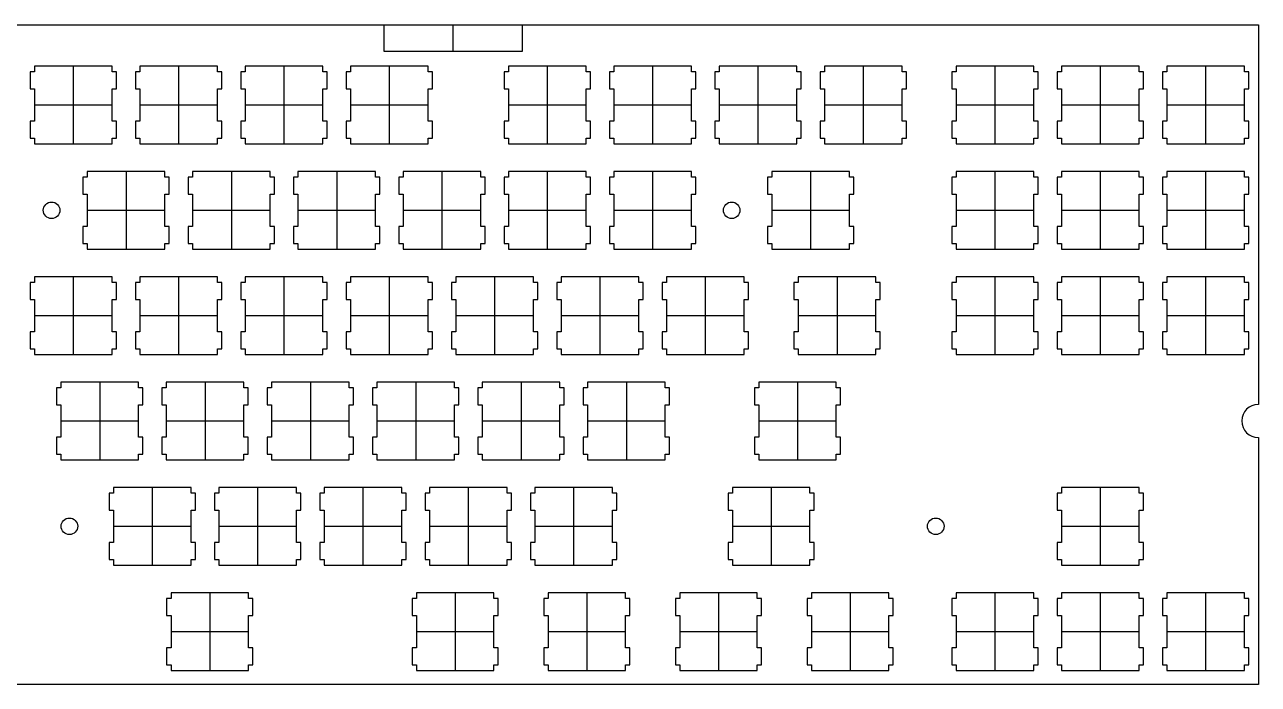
# Model space of a CAD drawing. Header units: millimetres. Extents: x 41 to 437, y 29 to 149.
# Drawn here: x 213.9 to 437, y 29.4 to 148.7 of the extents above; entities that cross this region are included whole.
import ezdxf

# ---------------------------------------------------------------- set-up
doc = ezdxf.new("R2010")
doc.units = ezdxf.units.MM
doc.layers.get('Defpoints').update_dxf_attribs({"lineweight": 30})
doc.layers.add('图层1', color=5, linetype='Continuous', lineweight=25, plot=False)

msp = doc.modelspace()

# ---------------------------------------------------------------- linework, layer by layer
at = {"layer": 'Defpoints'}
for points in [[(41.37, 80.05), (41.37, 148.72), (436.99, 148.72)], [(436.99, 148.72), (436.99, 148.72), (436.99, 80.05)], [(436.99, 74.05), (436.99, 29.42), (41.37, 29.42)]]:
    msp.add_lwpolyline(points, dxfattribs=at)
for centre in [(218.74, 115.15), (341.74, 115.15), (221.96, 58), (378.65, 58)]:
    msp.add_circle(centre, 1.5, dxfattribs=at)
msp.add_arc((436.99, 77.05), 3, 90, 270, dxfattribs=at)
at = {"layer": '图层1'}
for p, q in [((291.37, 143.87), (291.37, 148.72)), ((215.67, 141.2), (215.67, 140.2)), ((229.67, 141.2), (215.67, 141.2)), ((222.67, 141.2), (222.67, 127.2)), ((229.67, 140.2), (229.67, 141.2)), ((234.72, 141.2), (234.72, 140.2)), ((248.72, 141.2), (234.72, 141.2)), ((241.72, 141.2), (241.72, 127.2)), ((248.72, 140.2), (248.72, 141.2)), ((253.77, 141.2), (253.77, 140.2)), ((267.77, 141.2), (253.77, 141.2)), ((260.77, 141.2), (260.77, 127.2)), ((267.77, 140.2), (267.77, 141.2)), ((272.82, 141.2), (272.82, 140.2)), ((286.82, 141.2), (272.82, 141.2)), ((279.82, 141.2), (279.82, 127.2)), ((286.82, 140.2), (286.82, 141.2)), ((301.4, 141.2), (301.4, 140.2)), ((315.4, 141.2), (301.4, 141.2)), ((308.4, 141.2), (308.4, 127.2)), ((315.4, 140.2), (315.4, 141.2)), ((320.45, 141.2), (320.45, 140.2)), ((334.45, 141.2), (320.45, 141.2)), ((327.45, 141.2), (327.45, 127.2)), ((334.45, 140.2), (334.45, 141.2)), ((339.5, 141.2), (339.5, 140.2)), ((353.5, 141.2), (339.5, 141.2)), ((346.5, 141.2), (346.5, 127.2)), ((353.5, 140.2), (353.5, 141.2)), ((358.55, 141.2), (358.55, 140.2)), ((372.55, 141.2), (358.55, 141.2)), ((365.55, 141.2), (365.55, 127.2)), ((372.55, 140.2), (372.55, 141.2)), ((382.36, 141.2), (382.36, 140.2)), ((396.36, 141.2), (382.36, 141.2)), ((389.36, 141.2), (389.36, 127.2)), ((396.36, 140.2), (396.36, 141.2)), ((401.41, 141.2), (401.41, 140.2)), ((415.41, 141.2), (401.41, 141.2)), ((408.41, 141.2), (408.41, 127.2)), ((415.41, 140.2), (415.41, 141.2)), ((420.46, 141.2), (420.46, 140.2)), ((434.46, 141.2), (420.46, 141.2)), ((427.46, 141.2), (427.46, 127.2)), ((434.46, 140.2), (434.46, 141.2)), ((215.67, 140.2), (214.87, 140.2)), ((214.87, 140.2), (214.87, 137.1)), ((230.47, 140.2), (229.67, 140.2)), ((230.47, 137.1), (230.47, 140.2)), ((234.72, 140.2), (233.92, 140.2)), ((233.92, 140.2), (233.92, 137.1)), ((249.52, 140.2), (248.72, 140.2)), ((249.52, 137.1), (249.52, 140.2)), ((253.77, 140.2), (252.97, 140.2)), ((252.97, 140.2), (252.97, 137.1)), ((268.57, 140.2), (267.77, 140.2)), ((268.57, 137.1), (268.57, 140.2)), ((272.82, 140.2), (272.02, 140.2)), ((272.02, 140.2), (272.02, 137.1)), ((287.62, 140.2), (286.82, 140.2)), ((287.62, 137.1), (287.62, 140.2)), ((301.4, 140.2), (300.6, 140.2)), ((300.6, 140.2), (300.6, 137.1)), ((316.2, 140.2), (315.4, 140.2)), ((316.2, 137.1), (316.2, 140.2)), ((320.45, 140.2), (319.65, 140.2)), ((319.65, 140.2), (319.65, 137.1)), ((335.25, 140.2), (334.45, 140.2)), ((335.25, 137.1), (335.25, 140.2)), ((339.5, 140.2), (338.7, 140.2)), ((338.7, 140.2), (338.7, 137.1)), ((354.3, 140.2), (353.5, 140.2)), ((354.3, 137.1), (354.3, 140.2)), ((358.55, 140.2), (357.75, 140.2)), ((357.75, 140.2), (357.75, 137.1)), ((373.35, 140.2), (372.55, 140.2)), ((373.35, 137.1), (373.35, 140.2)), ((382.36, 140.2), (381.56, 140.2)), ((381.56, 140.2), (381.56, 137.1)), ((397.16, 140.2), (396.36, 140.2)), ((397.16, 137.1), (397.16, 140.2)), ((401.41, 140.2), (400.61, 140.2)), ((400.61, 140.2), (400.61, 137.1)), ((416.21, 140.2), (415.41, 140.2)), ((416.21, 137.1), (416.21, 140.2)), ((420.46, 140.2), (419.66, 140.2)), ((419.66, 140.2), (419.66, 137.1)), ((435.26, 140.2), (434.46, 140.2)), ((435.26, 137.1), (435.26, 140.2)), ((214.87, 137.1), (215.67, 137.1)), ((215.67, 137.1), (215.67, 131.3)), ((229.67, 131.3), (229.67, 137.1)), ((229.67, 137.1), (230.47, 137.1)), ((233.92, 137.1), (234.72, 137.1)), ((234.72, 137.1), (234.72, 131.3)), ((248.72, 131.3), (248.72, 137.1)), ((248.72, 137.1), (249.52, 137.1)), ((252.97, 137.1), (253.77, 137.1)), ((253.77, 137.1), (253.77, 131.3)), ((267.77, 131.3), (267.77, 137.1)), ((267.77, 137.1), (268.57, 137.1)), ((272.02, 137.1), (272.82, 137.1)), ((272.82, 137.1), (272.82, 131.3)), ((286.82, 131.3), (286.82, 137.1)), ((286.82, 137.1), (287.62, 137.1)), ((300.6, 137.1), (301.4, 137.1)), ((301.4, 137.1), (301.4, 131.3)), ((315.4, 131.3), (315.4, 137.1)), ((315.4, 137.1), (316.2, 137.1)), ((319.65, 137.1), (320.45, 137.1)), ((320.45, 137.1), (320.45, 131.3)), ((334.45, 131.3), (334.45, 137.1)), ((334.45, 137.1), (335.25, 137.1)), ((338.7, 137.1), (339.5, 137.1)), ((339.5, 137.1), (339.5, 131.3)), ((353.5, 131.3), (353.5, 137.1)), ((353.5, 137.1), (354.3, 137.1)), ((357.75, 137.1), (358.55, 137.1)), ((358.55, 137.1), (358.55, 131.3)), ((372.55, 131.3), (372.55, 137.1)), ((372.55, 137.1), (373.35, 137.1)), ((381.56, 137.1), (382.36, 137.1)), ((382.36, 137.1), (382.36, 131.3)), ((396.36, 131.3), (396.36, 137.1)), ((396.36, 137.1), (397.16, 137.1)), ((400.61, 137.1), (401.41, 137.1)), ((401.41, 137.1), (401.41, 131.3)), ((415.41, 131.3), (415.41, 137.1)), ((415.41, 137.1), (416.21, 137.1)), ((419.66, 137.1), (420.46, 137.1)), ((420.46, 137.1), (420.46, 131.3)), ((434.46, 131.3), (434.46, 137.1)), ((434.46, 137.1), (435.26, 137.1)), ((215.67, 134.2), (229.67, 134.2)), ((234.72, 134.2), (248.72, 134.2)), ((253.77, 134.2), (267.77, 134.2)), ((272.82, 134.2), (286.82, 134.2)), ((301.4, 134.2), (315.4, 134.2)), ((320.45, 134.2), (334.45, 134.2)), ((339.5, 134.2), (353.5, 134.2)), ((358.55, 134.2), (372.55, 134.2)), ((382.36, 134.2), (396.36, 134.2)), ((401.41, 134.2), (415.41, 134.2)), ((420.46, 134.2), (434.46, 134.2)), ((215.67, 131.3), (214.87, 131.3)), ((214.87, 131.3), (214.87, 128.2)), ((230.47, 131.3), (229.67, 131.3)), ((230.47, 128.2), (230.47, 131.3)), ((234.72, 131.3), (233.92, 131.3)), ((233.92, 131.3), (233.92, 128.2)), ((249.52, 131.3), (248.72, 131.3)), ((249.52, 128.2), (249.52, 131.3)), ((253.77, 131.3), (252.97, 131.3)), ((252.97, 131.3), (252.97, 128.2)), ((268.57, 131.3), (267.77, 131.3)), ((268.57, 128.2), (268.57, 131.3)), ((272.82, 131.3), (272.02, 131.3)), ((272.02, 131.3), (272.02, 128.2)), ((287.62, 131.3), (286.82, 131.3)), ((287.62, 128.2), (287.62, 131.3)), ((301.4, 131.3), (300.6, 131.3)), ((300.6, 131.3), (300.6, 128.2)), ((316.2, 131.3), (315.4, 131.3)), ((316.2, 128.2), (316.2, 131.3)), ((320.45, 131.3), (319.65, 131.3)), ((319.65, 131.3), (319.65, 128.2)), ((335.25, 131.3), (334.45, 131.3)), ((335.25, 128.2), (335.25, 131.3)), ((339.5, 131.3), (338.7, 131.3)), ((338.7, 131.3), (338.7, 128.2)), ((354.3, 131.3), (353.5, 131.3)), ((354.3, 128.2), (354.3, 131.3)), ((358.55, 131.3), (357.75, 131.3)), ((357.75, 131.3), (357.75, 128.2)), ((373.35, 131.3), (372.55, 131.3)), ((373.35, 128.2), (373.35, 131.3)), ((382.36, 131.3), (381.56, 131.3)), ((381.56, 131.3), (381.56, 128.2)), ((397.16, 131.3), (396.36, 131.3)), ((397.16, 128.2), (397.16, 131.3)), ((401.41, 131.3), (400.61, 131.3)), ((400.61, 131.3), (400.61, 128.2)), ((416.21, 131.3), (415.41, 131.3)), ((416.21, 128.2), (416.21, 131.3)), ((420.46, 131.3), (419.66, 131.3)), ((419.66, 131.3), (419.66, 128.2)), ((435.26, 131.3), (434.46, 131.3)), ((435.26, 128.2), (435.26, 131.3)), ((214.87, 128.2), (215.67, 128.2)), ((215.67, 128.2), (215.67, 127.2)), ((215.67, 127.2), (229.67, 127.2)), ((229.67, 127.2), (229.67, 128.2)), ((229.67, 128.2), (230.47, 128.2)), ((233.92, 128.2), (234.72, 128.2)), ((234.72, 128.2), (234.72, 127.2)), ((234.72, 127.2), (248.72, 127.2)), ((248.72, 127.2), (248.72, 128.2)), ((248.72, 128.2), (249.52, 128.2)), ((252.97, 128.2), (253.77, 128.2)), ((253.77, 128.2), (253.77, 127.2)), ((253.77, 127.2), (267.77, 127.2)), ((267.77, 127.2), (267.77, 128.2)), ((267.77, 128.2), (268.57, 128.2)), ((272.02, 128.2), (272.82, 128.2)), ((272.82, 128.2), (272.82, 127.2)), ((272.82, 127.2), (286.82, 127.2)), ((286.82, 127.2), (286.82, 128.2)), ((286.82, 128.2), (287.62, 128.2)), ((300.6, 128.2), (301.4, 128.2)), ((301.4, 128.2), (301.4, 127.2)), ((301.4, 127.2), (315.4, 127.2)), ((315.4, 127.2), (315.4, 128.2)), ((315.4, 128.2), (316.2, 128.2)), ((319.65, 128.2), (320.45, 128.2)), ((320.45, 128.2), (320.45, 127.2)), ((320.45, 127.2), (334.45, 127.2)), ((334.45, 127.2), (334.45, 128.2)), ((334.45, 128.2), (335.25, 128.2)), ((338.7, 128.2), (339.5, 128.2)), ((339.5, 128.2), (339.5, 127.2)), ((339.5, 127.2), (353.5, 127.2)), ((353.5, 127.2), (353.5, 128.2)), ((353.5, 128.2), (354.3, 128.2)), ((357.75, 128.2), (358.55, 128.2)), ((358.55, 128.2), (358.55, 127.2)), ((358.55, 127.2), (372.55, 127.2)), ((372.55, 127.2), (372.55, 128.2)), ((372.55, 128.2), (373.35, 128.2)), ((381.56, 128.2), (382.36, 128.2)), ((382.36, 128.2), (382.36, 127.2)), ((382.36, 127.2), (396.36, 127.2)), ((396.36, 127.2), (396.36, 128.2)), ((396.36, 128.2), (397.16, 128.2)), ((400.61, 128.2), (401.41, 128.2)), ((401.41, 128.2), (401.41, 127.2)), ((401.41, 127.2), (415.41, 127.2)), ((415.41, 127.2), (415.41, 128.2)), ((415.41, 128.2), (416.21, 128.2)), ((419.66, 128.2), (420.46, 128.2)), ((420.46, 128.2), (420.46, 127.2)), ((420.46, 127.2), (434.46, 127.2)), ((434.46, 127.2), (434.46, 128.2)), ((434.46, 128.2), (435.26, 128.2)), ((225.2, 121.15), (224.4, 121.15)), ((224.4, 121.15), (224.4, 118.05)), ((225.2, 122.15), (225.2, 121.15)), ((239.2, 122.15), (225.2, 122.15)), ((232.2, 122.15), (232.2, 108.15)), ((239.2, 121.15), (239.2, 122.15)), ((240, 121.15), (239.2, 121.15)), ((240, 118.05), (240, 121.15)), ((244.25, 121.15), (243.45, 121.15)), ((243.45, 121.15), (243.45, 118.05)), ((244.25, 122.15), (244.25, 121.15)), ((258.25, 122.15), (244.25, 122.15)), ((251.25, 122.15), (251.25, 108.15)), ((258.25, 121.15), (258.25, 122.15)), ((259.05, 121.15), (258.25, 121.15)), ((259.05, 118.05), (259.05, 121.15)), ((263.3, 121.15), (262.5, 121.15)), ((262.5, 121.15), (262.5, 118.05)), ((263.3, 122.15), (263.3, 121.15)), ((277.3, 122.15), (263.3, 122.15)), ((270.3, 122.15), (270.3, 108.15)), ((277.3, 121.15), (277.3, 122.15)), ((278.1, 121.15), (277.3, 121.15)), ((278.1, 118.05), (278.1, 121.15)), ((282.35, 121.15), (281.55, 121.15)), ((281.55, 121.15), (281.55, 118.05)), ((282.35, 122.15), (282.35, 121.15)), ((296.35, 122.15), (282.35, 122.15)), ((289.35, 122.15), (289.35, 108.15)), ((296.35, 121.15), (296.35, 122.15)), ((297.15, 121.15), (296.35, 121.15)), ((297.15, 118.05), (297.15, 121.15)), ((301.4, 121.15), (300.6, 121.15)), ((300.6, 121.15), (300.6, 118.05)), ((301.4, 122.15), (301.4, 121.15)), ((315.4, 122.15), (301.4, 122.15)), ((308.4, 122.15), (308.4, 108.15)), ((315.4, 121.15), (315.4, 122.15)), ((316.2, 121.15), (315.4, 121.15)), ((316.2, 118.05), (316.2, 121.15)), ((320.45, 121.15), (319.65, 121.15)), ((319.65, 121.15), (319.65, 118.05)), ((320.45, 122.15), (320.45, 121.15)), ((334.45, 122.15), (320.45, 122.15)), ((327.45, 122.15), (327.45, 108.15)), ((334.45, 121.15), (334.45, 122.15)), ((335.25, 121.15), (334.45, 121.15)), ((335.25, 118.05), (335.25, 121.15)), ((349.02, 121.15), (348.22, 121.15)), ((348.22, 121.15), (348.22, 118.05)), ((349.02, 122.15), (349.02, 121.15)), ((363.02, 122.15), (349.02, 122.15)), ((356.02, 122.15), (356.02, 108.15)), ((363.02, 121.15), (363.02, 122.15)), ((363.82, 121.15), (363.02, 121.15)), ((363.82, 118.05), (363.82, 121.15)), ((382.36, 121.15), (381.56, 121.15)), ((381.56, 121.15), (381.56, 118.05)), ((382.36, 122.15), (382.36, 121.15)), ((396.36, 122.15), (382.36, 122.15)), ((389.36, 122.15), (389.36, 108.15)), ((396.36, 121.15), (396.36, 122.15)), ((397.16, 121.15), (396.36, 121.15)), ((397.16, 118.05), (397.16, 121.15)), ((401.41, 121.15), (400.61, 121.15)), ((400.61, 121.15), (400.61, 118.05)), ((401.41, 122.15), (401.41, 121.15)), ((415.41, 122.15), (401.41, 122.15)), ((408.41, 122.15), (408.41, 108.15)), ((415.41, 121.15), (415.41, 122.15)), ((416.21, 121.15), (415.41, 121.15)), ((416.21, 118.05), (416.21, 121.15)), ((420.46, 121.15), (419.66, 121.15)), ((419.66, 121.15), (419.66, 118.05)), ((420.46, 122.15), (420.46, 121.15)), ((434.46, 122.15), (420.46, 122.15)), ((427.46, 122.15), (427.46, 108.15)), ((434.46, 121.15), (434.46, 122.15)), ((435.26, 121.15), (434.46, 121.15)), ((435.26, 118.05), (435.26, 121.15)), ((224.4, 118.05), (225.2, 118.05)), ((225.2, 118.05), (225.2, 112.25)), ((239.2, 112.25), (239.2, 118.05)), ((239.2, 118.05), (240, 118.05)), ((243.45, 118.05), (244.25, 118.05)), ((244.25, 118.05), (244.25, 112.25)), ((258.25, 112.25), (258.25, 118.05)), ((258.25, 118.05), (259.05, 118.05)), ((262.5, 118.05), (263.3, 118.05)), ((263.3, 118.05), (263.3, 112.25)), ((277.3, 112.25), (277.3, 118.05)), ((277.3, 118.05), (278.1, 118.05)), ((281.55, 118.05), (282.35, 118.05)), ((282.35, 118.05), (282.35, 112.25)), ((296.35, 112.25), (296.35, 118.05)), ((296.35, 118.05), (297.15, 118.05)), ((300.6, 118.05), (301.4, 118.05)), ((301.4, 118.05), (301.4, 112.25)), ((315.4, 112.25), (315.4, 118.05)), ((315.4, 118.05), (316.2, 118.05)), ((319.65, 118.05), (320.45, 118.05)), ((320.45, 118.05), (320.45, 112.25)), ((334.45, 112.25), (334.45, 118.05)), ((334.45, 118.05), (335.25, 118.05)), ((348.22, 118.05), (349.02, 118.05)), ((349.02, 118.05), (349.02, 112.25)), ((363.02, 112.25), (363.02, 118.05)), ((363.02, 118.05), (363.82, 118.05)), ((381.56, 118.05), (382.36, 118.05)), ((382.36, 118.05), (382.36, 112.25)), ((396.36, 112.25), (396.36, 118.05)), ((396.36, 118.05), (397.16, 118.05)), ((400.61, 118.05), (401.41, 118.05)), ((401.41, 118.05), (401.41, 112.25)), ((415.41, 112.25), (415.41, 118.05)), ((415.41, 118.05), (416.21, 118.05)), ((419.66, 118.05), (420.46, 118.05)), ((420.46, 118.05), (420.46, 112.25)), ((434.46, 112.25), (434.46, 118.05)), ((434.46, 118.05), (435.26, 118.05)), ((225.2, 115.15), (239.2, 115.15)), ((244.25, 115.15), (258.25, 115.15)), ((263.3, 115.15), (277.3, 115.15)), ((282.35, 115.15), (296.35, 115.15)), ((301.4, 115.15), (315.4, 115.15)), ((320.45, 115.15), (334.45, 115.15)), ((349.02, 115.15), (363.02, 115.15)), ((382.36, 115.15), (396.36, 115.15)), ((401.41, 115.15), (415.41, 115.15)), ((420.46, 115.15), (434.46, 115.15)), ((225.2, 112.25), (224.4, 112.25)), ((224.4, 112.25), (224.4, 109.15)), ((240, 112.25), (239.2, 112.25)), ((240, 109.15), (240, 112.25)), ((244.25, 112.25), (243.45, 112.25)), ((243.45, 112.25), (243.45, 109.15)), ((259.05, 112.25), (258.25, 112.25)), ((259.05, 109.15), (259.05, 112.25)), ((263.3, 112.25), (262.5, 112.25)), ((262.5, 112.25), (262.5, 109.15)), ((278.1, 112.25), (277.3, 112.25)), ((278.1, 109.15), (278.1, 112.25)), ((282.35, 112.25), (281.55, 112.25)), ((281.55, 112.25), (281.55, 109.15)), ((297.15, 112.25), (296.35, 112.25)), ((297.15, 109.15), (297.15, 112.25)), ((301.4, 112.25), (300.6, 112.25)), ((300.6, 112.25), (300.6, 109.15)), ((316.2, 112.25), (315.4, 112.25)), ((316.2, 109.15), (316.2, 112.25)), ((320.45, 112.25), (319.65, 112.25)), ((319.65, 112.25), (319.65, 109.15)), ((335.25, 112.25), (334.45, 112.25)), ((335.25, 109.15), (335.25, 112.25)), ((349.02, 112.25), (348.22, 112.25)), ((348.22, 112.25), (348.22, 109.15)), ((363.82, 112.25), (363.02, 112.25)), ((363.82, 109.15), (363.82, 112.25)), ((382.36, 112.25), (381.56, 112.25)), ((381.56, 112.25), (381.56, 109.15)), ((397.16, 112.25), (396.36, 112.25)), ((397.16, 109.15), (397.16, 112.25)), ((401.41, 112.25), (400.61, 112.25)), ((400.61, 112.25), (400.61, 109.15)), ((416.21, 112.25), (415.41, 112.25)), ((416.21, 109.15), (416.21, 112.25)), ((420.46, 112.25), (419.66, 112.25)), ((419.66, 112.25), (419.66, 109.15)), ((435.26, 112.25), (434.46, 112.25)), ((435.26, 109.15), (435.26, 112.25)), ((224.4, 109.15), (225.2, 109.15)), ((225.2, 109.15), (225.2, 108.15)), ((225.2, 108.15), (239.2, 108.15)), ((239.2, 108.15), (239.2, 109.15)), ((239.2, 109.15), (240, 109.15)), ((243.45, 109.15), (244.25, 109.15)), ((244.25, 109.15), (244.25, 108.15)), ((244.25, 108.15), (258.25, 108.15)), ((258.25, 108.15), (258.25, 109.15)), ((258.25, 109.15), (259.05, 109.15)), ((262.5, 109.15), (263.3, 109.15)), ((263.3, 109.15), (263.3, 108.15)), ((263.3, 108.15), (277.3, 108.15)), ((277.3, 108.15), (277.3, 109.15)), ((277.3, 109.15), (278.1, 109.15)), ((281.55, 109.15), (282.35, 109.15)), ((282.35, 109.15), (282.35, 108.15)), ((282.35, 108.15), (296.35, 108.15)), ((296.35, 108.15), (296.35, 109.15)), ((296.35, 109.15), (297.15, 109.15)), ((300.6, 109.15), (301.4, 109.15)), ((301.4, 109.15), (301.4, 108.15)), ((301.4, 108.15), (315.4, 108.15)), ((315.4, 108.15), (315.4, 109.15)), ((315.4, 109.15), (316.2, 109.15)), ((319.65, 109.15), (320.45, 109.15)), ((320.45, 109.15), (320.45, 108.15)), ((320.45, 108.15), (334.45, 108.15)), ((334.45, 108.15), (334.45, 109.15)), ((334.45, 109.15), (335.25, 109.15)), ((348.22, 109.15), (349.02, 109.15)), ((349.02, 109.15), (349.02, 108.15)), ((349.02, 108.15), (363.02, 108.15)), ((363.02, 108.15), (363.02, 109.15)), ((363.02, 109.15), (363.82, 109.15)), ((381.56, 109.15), (382.36, 109.15)), ((382.36, 109.15), (382.36, 108.15)), ((382.36, 108.15), (396.36, 108.15)), ((396.36, 108.15), (396.36, 109.15)), ((396.36, 109.15), (397.16, 109.15)), ((400.61, 109.15), (401.41, 109.15)), ((401.41, 109.15), (401.41, 108.15)), ((401.41, 108.15), (415.41, 108.15)), ((415.41, 108.15), (415.41, 109.15)), ((415.41, 109.15), (416.21, 109.15)), ((419.66, 109.15), (420.46, 109.15)), ((420.46, 109.15), (420.46, 108.15)), ((420.46, 108.15), (434.46, 108.15)), ((434.46, 108.15), (434.46, 109.15)), ((434.46, 109.15), (435.26, 109.15)), ((215.67, 103.1), (215.67, 102.1)), ((229.67, 103.1), (215.67, 103.1)), ((222.67, 103.1), (222.67, 89.1)), ((229.67, 102.1), (229.67, 103.1)), ((234.72, 103.1), (234.72, 102.1)), ((248.72, 103.1), (234.72, 103.1)), ((241.72, 103.1), (241.72, 89.1)), ((248.72, 102.1), (248.72, 103.1)), ((253.77, 103.1), (253.77, 102.1)), ((267.77, 103.1), (253.77, 103.1)), ((260.77, 103.1), (260.77, 89.1)), ((267.77, 102.1), (267.77, 103.1)), ((272.82, 103.1), (272.82, 102.1)), ((286.82, 103.1), (272.82, 103.1)), ((279.82, 103.1), (279.82, 89.1)), ((286.82, 102.1), (286.82, 103.1)), ((291.87, 103.1), (291.87, 102.1)), ((305.87, 103.1), (291.87, 103.1)), ((298.87, 103.1), (298.87, 89.1)), ((305.87, 102.1), (305.87, 103.1)), ((310.92, 103.1), (310.92, 102.1)), ((324.92, 103.1), (310.92, 103.1)), ((317.92, 103.1), (317.92, 89.1)), ((324.92, 102.1), (324.92, 103.1)), ((329.97, 103.1), (329.97, 102.1)), ((343.97, 103.1), (329.97, 103.1)), ((336.97, 103.1), (336.97, 89.1)), ((343.97, 102.1), (343.97, 103.1)), ((353.79, 103.1), (353.79, 102.1)), ((367.79, 103.1), (353.79, 103.1)), ((360.79, 103.1), (360.79, 89.1)), ((367.79, 102.1), (367.79, 103.1)), ((382.36, 103.1), (382.36, 102.1)), ((396.36, 103.1), (382.36, 103.1)), ((389.36, 103.1), (389.36, 89.1)), ((396.36, 102.1), (396.36, 103.1)), ((401.41, 103.1), (401.41, 102.1)), ((415.41, 103.1), (401.41, 103.1)), ((408.41, 103.1), (408.41, 89.1)), ((415.41, 102.1), (415.41, 103.1)), ((420.46, 103.1), (420.46, 102.1)), ((434.46, 103.1), (420.46, 103.1)), ((427.46, 103.1), (427.46, 89.1)), ((434.46, 102.1), (434.46, 103.1)), ((215.67, 102.1), (214.87, 102.1)), ((214.87, 102.1), (214.87, 99)), ((230.47, 102.1), (229.67, 102.1)), ((230.47, 99), (230.47, 102.1)), ((234.72, 102.1), (233.92, 102.1)), ((233.92, 102.1), (233.92, 99)), ((249.52, 102.1), (248.72, 102.1)), ((249.52, 99), (249.52, 102.1)), ((253.77, 102.1), (252.97, 102.1)), ((252.97, 102.1), (252.97, 99)), ((268.57, 102.1), (267.77, 102.1)), ((268.57, 99), (268.57, 102.1)), ((272.82, 102.1), (272.02, 102.1)), ((272.02, 102.1), (272.02, 99)), ((287.62, 102.1), (286.82, 102.1)), ((287.62, 99), (287.62, 102.1)), ((291.87, 102.1), (291.07, 102.1)), ((291.07, 102.1), (291.07, 99)), ((306.67, 102.1), (305.87, 102.1)), ((306.67, 99), (306.67, 102.1)), ((310.92, 102.1), (310.12, 102.1)), ((310.12, 102.1), (310.12, 99)), ((325.72, 102.1), (324.92, 102.1)), ((325.72, 99), (325.72, 102.1)), ((329.97, 102.1), (329.17, 102.1)), ((329.17, 102.1), (329.17, 99)), ((344.77, 102.1), (343.97, 102.1)), ((344.77, 99), (344.77, 102.1)), ((353.79, 102.1), (352.99, 102.1)), ((352.99, 102.1), (352.99, 99)), ((368.59, 102.1), (367.79, 102.1)), ((368.59, 99), (368.59, 102.1)), ((382.36, 102.1), (381.56, 102.1)), ((381.56, 102.1), (381.56, 99)), ((397.16, 102.1), (396.36, 102.1)), ((397.16, 99), (397.16, 102.1)), ((401.41, 102.1), (400.61, 102.1)), ((400.61, 102.1), (400.61, 99)), ((416.21, 102.1), (415.41, 102.1)), ((416.21, 99), (416.21, 102.1)), ((420.46, 102.1), (419.66, 102.1)), ((419.66, 102.1), (419.66, 99)), ((435.26, 102.1), (434.46, 102.1)), ((435.26, 99), (435.26, 102.1)), ((214.87, 99), (215.67, 99)), ((215.67, 99), (215.67, 93.2)), ((229.67, 93.2), (229.67, 99)), ((229.67, 99), (230.47, 99)), ((233.92, 99), (234.72, 99)), ((234.72, 99), (234.72, 93.2)), ((248.72, 93.2), (248.72, 99)), ((248.72, 99), (249.52, 99)), ((252.97, 99), (253.77, 99)), ((253.77, 99), (253.77, 93.2)), ((267.77, 93.2), (267.77, 99)), ((267.77, 99), (268.57, 99)), ((272.02, 99), (272.82, 99)), ((272.82, 99), (272.82, 93.2)), ((286.82, 93.2), (286.82, 99)), ((286.82, 99), (287.62, 99)), ((291.07, 99), (291.87, 99)), ((291.87, 99), (291.87, 93.2)), ((305.87, 93.2), (305.87, 99)), ((305.87, 99), (306.67, 99)), ((310.12, 99), (310.92, 99)), ((310.92, 99), (310.92, 93.2)), ((324.92, 93.2), (324.92, 99)), ((324.92, 99), (325.72, 99)), ((329.17, 99), (329.97, 99)), ((329.97, 99), (329.97, 93.2)), ((343.97, 93.2), (343.97, 99)), ((343.97, 99), (344.77, 99)), ((352.99, 99), (353.79, 99)), ((353.79, 99), (353.79, 93.2)), ((367.79, 93.2), (367.79, 99)), ((367.79, 99), (368.59, 99)), ((381.56, 99), (382.36, 99)), ((382.36, 99), (382.36, 93.2)), ((396.36, 93.2), (396.36, 99)), ((396.36, 99), (397.16, 99)), ((400.61, 99), (401.41, 99)), ((401.41, 99), (401.41, 93.2)), ((415.41, 93.2), (415.41, 99)), ((415.41, 99), (416.21, 99)), ((419.66, 99), (420.46, 99)), ((420.46, 99), (420.46, 93.2)), ((434.46, 93.2), (434.46, 99)), ((434.46, 99), (435.26, 99)), ((215.67, 96.1), (229.67, 96.1)), ((234.72, 96.1), (248.72, 96.1)), ((253.77, 96.1), (267.77, 96.1)), ((272.82, 96.1), (286.82, 96.1)), ((291.87, 96.1), (305.87, 96.1)), ((310.92, 96.1), (324.92, 96.1)), ((329.97, 96.1), (343.97, 96.1)), ((353.79, 96.1), (367.79, 96.1)), ((382.36, 96.1), (396.36, 96.1)), ((401.41, 96.1), (415.41, 96.1)), ((420.46, 96.1), (434.46, 96.1)), ((215.67, 93.2), (214.87, 93.2)), ((214.87, 93.2), (214.87, 90.1)), ((230.47, 93.2), (229.67, 93.2)), ((230.47, 90.1), (230.47, 93.2)), ((234.72, 93.2), (233.92, 93.2)), ((233.92, 93.2), (233.92, 90.1)), ((249.52, 93.2), (248.72, 93.2)), ((249.52, 90.1), (249.52, 93.2)), ((253.77, 93.2), (252.97, 93.2)), ((252.97, 93.2), (252.97, 90.1)), ((268.57, 93.2), (267.77, 93.2)), ((268.57, 90.1), (268.57, 93.2)), ((272.82, 93.2), (272.02, 93.2)), ((272.02, 93.2), (272.02, 90.1)), ((287.62, 93.2), (286.82, 93.2)), ((287.62, 90.1), (287.62, 93.2)), ((291.87, 93.2), (291.07, 93.2)), ((291.07, 93.2), (291.07, 90.1)), ((306.67, 93.2), (305.87, 93.2)), ((306.67, 90.1), (306.67, 93.2)), ((310.92, 93.2), (310.12, 93.2)), ((310.12, 93.2), (310.12, 90.1)), ((325.72, 93.2), (324.92, 93.2)), ((325.72, 90.1), (325.72, 93.2)), ((329.97, 93.2), (329.17, 93.2)), ((329.17, 93.2), (329.17, 90.1)), ((344.77, 93.2), (343.97, 93.2)), ((344.77, 90.1), (344.77, 93.2)), ((353.79, 93.2), (352.99, 93.2)), ((352.99, 93.2), (352.99, 90.1)), ((368.59, 93.2), (367.79, 93.2)), ((368.59, 90.1), (368.59, 93.2)), ((382.36, 93.2), (381.56, 93.2)), ((381.56, 93.2), (381.56, 90.1)), ((397.16, 93.2), (396.36, 93.2)), ((397.16, 90.1), (397.16, 93.2)), ((401.41, 93.2), (400.61, 93.2)), ((400.61, 93.2), (400.61, 90.1)), ((416.21, 93.2), (415.41, 93.2)), ((416.21, 90.1), (416.21, 93.2)), ((420.46, 93.2), (419.66, 93.2)), ((419.66, 93.2), (419.66, 90.1)), ((435.26, 93.2), (434.46, 93.2)), ((435.26, 90.1), (435.26, 93.2)), ((214.87, 90.1), (215.67, 90.1)), ((215.67, 90.1), (215.67, 89.1)), ((229.67, 89.1), (229.67, 90.1)), ((229.67, 90.1), (230.47, 90.1)), ((233.92, 90.1), (234.72, 90.1)), ((234.72, 90.1), (234.72, 89.1)), ((248.72, 89.1), (248.72, 90.1)), ((248.72, 90.1), (249.52, 90.1)), ((252.97, 90.1), (253.77, 90.1)), ((253.77, 90.1), (253.77, 89.1)), ((267.77, 89.1), (267.77, 90.1)), ((267.77, 90.1), (268.57, 90.1)), ((272.02, 90.1), (272.82, 90.1)), ((272.82, 90.1), (272.82, 89.1)), ((286.82, 89.1), (286.82, 90.1)), ((286.82, 90.1), (287.62, 90.1)), ((291.07, 90.1), (291.87, 90.1)), ((291.87, 90.1), (291.87, 89.1)), ((305.87, 89.1), (305.87, 90.1)), ((305.87, 90.1), (306.67, 90.1)), ((310.12, 90.1), (310.92, 90.1)), ((310.92, 90.1), (310.92, 89.1)), ((324.92, 89.1), (324.92, 90.1)), ((324.92, 90.1), (325.72, 90.1)), ((329.17, 90.1), (329.97, 90.1)), ((329.97, 90.1), (329.97, 89.1)), ((343.97, 89.1), (343.97, 90.1)), ((343.97, 90.1), (344.77, 90.1)), ((352.99, 90.1), (353.79, 90.1)), ((353.79, 90.1), (353.79, 89.1)), ((367.79, 89.1), (367.79, 90.1)), ((367.79, 90.1), (368.59, 90.1)), ((381.56, 90.1), (382.36, 90.1)), ((382.36, 90.1), (382.36, 89.1)), ((396.36, 89.1), (396.36, 90.1)), ((396.36, 90.1), (397.16, 90.1)), ((400.61, 90.1), (401.41, 90.1)), ((401.41, 90.1), (401.41, 89.1)), ((415.41, 89.1), (415.41, 90.1)), ((415.41, 90.1), (416.21, 90.1)), ((419.66, 90.1), (420.46, 90.1)), ((420.46, 90.1), (420.46, 89.1)), ((434.46, 89.1), (434.46, 90.1)), ((434.46, 90.1), (435.26, 90.1)), ((215.67, 89.1), (229.67, 89.1)), ((234.72, 89.1), (248.72, 89.1)), ((253.77, 89.1), (267.77, 89.1)), ((272.82, 89.1), (286.82, 89.1)), ((291.87, 89.1), (305.87, 89.1)), ((310.92, 89.1), (324.92, 89.1)), ((329.97, 89.1), (343.97, 89.1)), ((353.79, 89.1), (367.79, 89.1)), ((382.36, 89.1), (396.36, 89.1)), ((401.41, 89.1), (415.41, 89.1)), ((420.46, 89.1), (434.46, 89.1)), ((220.44, 83.05), (219.64, 83.05)), ((219.64, 83.05), (219.64, 79.95)), ((220.44, 84.05), (220.44, 83.05)), ((234.44, 84.05), (220.44, 84.05)), ((227.44, 84.05), (227.44, 70.05)), ((234.44, 83.05), (234.44, 84.05)), ((235.24, 83.05), (234.44, 83.05)), ((235.24, 79.95), (235.24, 83.05)), ((239.49, 83.05), (238.69, 83.05)), ((238.69, 83.05), (238.69, 79.95)), ((239.49, 84.05), (239.49, 83.05)), ((253.49, 84.05), (239.49, 84.05)), ((246.49, 84.05), (246.49, 70.05)), ((253.49, 83.05), (253.49, 84.05)), ((254.29, 83.05), (253.49, 83.05)), ((254.29, 79.95), (254.29, 83.05)), ((258.54, 83.05), (257.74, 83.05)), ((257.74, 83.05), (257.74, 79.95)), ((258.54, 84.05), (258.54, 83.05)), ((272.54, 84.05), (258.54, 84.05)), ((265.54, 84.05), (265.54, 70.05)), ((272.54, 83.05), (272.54, 84.05)), ((273.34, 83.05), (272.54, 83.05)), ((273.34, 79.95), (273.34, 83.05)), ((277.59, 83.05), (276.79, 83.05)), ((276.79, 83.05), (276.79, 79.95)), ((277.59, 84.05), (277.59, 83.05)), ((291.59, 84.05), (277.59, 84.05)), ((284.59, 84.05), (284.59, 70.05)), ((291.59, 83.05), (291.59, 84.05)), ((292.39, 83.05), (291.59, 83.05)), ((292.39, 79.95), (292.39, 83.05)), ((296.64, 83.05), (295.84, 83.05)), ((295.84, 83.05), (295.84, 79.95)), ((296.64, 84.05), (296.64, 83.05)), ((310.64, 84.05), (296.64, 84.05)), ((303.64, 84.05), (303.64, 70.05)), ((310.64, 83.05), (310.64, 84.05)), ((311.44, 83.05), (310.64, 83.05)), ((311.44, 79.95), (311.44, 83.05)), ((315.69, 83.05), (314.89, 83.05)), ((314.89, 83.05), (314.89, 79.95)), ((315.69, 84.05), (315.69, 83.05)), ((329.69, 84.05), (315.69, 84.05)), ((322.69, 84.05), (322.69, 70.05)), ((329.69, 83.05), (329.69, 84.05)), ((330.49, 83.05), (329.69, 83.05)), ((330.49, 79.95), (330.49, 83.05)), ((346.64, 83.05), (345.84, 83.05)), ((345.84, 83.05), (345.84, 79.95)), ((346.64, 84.05), (346.64, 83.05)), ((360.64, 84.05), (346.64, 84.05)), ((353.64, 84.05), (353.64, 70.05)), ((360.64, 83.05), (360.64, 84.05)), ((361.44, 83.05), (360.64, 83.05)), ((361.44, 79.95), (361.44, 83.05)), ((219.64, 79.95), (220.44, 79.95)), ((220.44, 79.95), (220.44, 74.15)), ((234.44, 74.15), (234.44, 79.95)), ((234.44, 79.95), (235.24, 79.95)), ((238.69, 79.95), (239.49, 79.95)), ((239.49, 79.95), (239.49, 74.15)), ((253.49, 74.15), (253.49, 79.95)), ((253.49, 79.95), (254.29, 79.95)), ((257.74, 79.95), (258.54, 79.95)), ((258.54, 79.95), (258.54, 74.15)), ((272.54, 74.15), (272.54, 79.95)), ((272.54, 79.95), (273.34, 79.95)), ((276.79, 79.95), (277.59, 79.95)), ((277.59, 79.95), (277.59, 74.15)), ((291.59, 74.15), (291.59, 79.95)), ((291.59, 79.95), (292.39, 79.95)), ((295.84, 79.95), (296.64, 79.95)), ((296.64, 79.95), (296.64, 74.15)), ((310.64, 74.15), (310.64, 79.95)), ((310.64, 79.95), (311.44, 79.95)), ((314.89, 79.95), (315.69, 79.95)), ((315.69, 79.95), (315.69, 74.15)), ((329.69, 74.15), (329.69, 79.95)), ((329.69, 79.95), (330.49, 79.95)), ((345.84, 79.95), (346.64, 79.95)), ((346.64, 79.95), (346.64, 74.15)), ((360.64, 74.15), (360.64, 79.95)), ((360.64, 79.95), (361.44, 79.95)), ((220.44, 77.05), (234.44, 77.05)), ((239.49, 77.05), (253.49, 77.05)), ((258.54, 77.05), (272.54, 77.05)), ((277.59, 77.05), (291.59, 77.05)), ((296.64, 77.05), (310.64, 77.05)), ((315.69, 77.05), (329.69, 77.05)), ((346.64, 77.05), (360.64, 77.05)), ((220.44, 74.15), (219.64, 74.15)), ((219.64, 74.15), (219.64, 71.05)), ((235.24, 74.15), (234.44, 74.15)), ((235.24, 71.05), (235.24, 74.15)), ((239.49, 74.15), (238.69, 74.15)), ((238.69, 74.15), (238.69, 71.05)), ((254.29, 74.15), (253.49, 74.15)), ((254.29, 71.05), (254.29, 74.15)), ((258.54, 74.15), (257.74, 74.15)), ((257.74, 74.15), (257.74, 71.05)), ((273.34, 74.15), (272.54, 74.15)), ((273.34, 71.05), (273.34, 74.15)), ((277.59, 74.15), (276.79, 74.15)), ((276.79, 74.15), (276.79, 71.05)), ((292.39, 74.15), (291.59, 74.15)), ((292.39, 71.05), (292.39, 74.15)), ((296.64, 74.15), (295.84, 74.15)), ((295.84, 74.15), (295.84, 71.05)), ((311.44, 74.15), (310.64, 74.15)), ((311.44, 71.05), (311.44, 74.15)), ((315.69, 74.15), (314.89, 74.15)), ((314.89, 74.15), (314.89, 71.05)), ((330.49, 74.15), (329.69, 74.15)), ((330.49, 71.05), (330.49, 74.15)), ((346.64, 74.15), (345.84, 74.15)), ((345.84, 74.15), (345.84, 71.05)), ((361.44, 74.15), (360.64, 74.15)), ((361.44, 71.05), (361.44, 74.15)), ((219.64, 71.05), (220.44, 71.05)), ((220.44, 71.05), (220.44, 70.05)), ((220.44, 70.05), (234.44, 70.05)), ((234.44, 70.05), (234.44, 71.05)), ((234.44, 71.05), (235.24, 71.05)), ((238.69, 71.05), (239.49, 71.05)), ((239.49, 71.05), (239.49, 70.05)), ((239.49, 70.05), (253.49, 70.05)), ((253.49, 70.05), (253.49, 71.05)), ((253.49, 71.05), (254.29, 71.05)), ((257.74, 71.05), (258.54, 71.05)), ((258.54, 71.05), (258.54, 70.05)), ((258.54, 70.05), (272.54, 70.05)), ((272.54, 70.05), (272.54, 71.05)), ((272.54, 71.05), (273.34, 71.05)), ((276.79, 71.05), (277.59, 71.05)), ((277.59, 71.05), (277.59, 70.05)), ((277.59, 70.05), (291.59, 70.05)), ((291.59, 70.05), (291.59, 71.05)), ((291.59, 71.05), (292.39, 71.05)), ((295.84, 71.05), (296.64, 71.05)), ((296.64, 71.05), (296.64, 70.05)), ((296.64, 70.05), (310.64, 70.05)), ((310.64, 70.05), (310.64, 71.05)), ((310.64, 71.05), (311.44, 71.05)), ((314.89, 71.05), (315.69, 71.05)), ((315.69, 71.05), (315.69, 70.05)), ((315.69, 70.05), (329.69, 70.05)), ((329.69, 70.05), (329.69, 71.05)), ((329.69, 71.05), (330.49, 71.05)), ((345.84, 71.05), (346.64, 71.05)), ((346.64, 71.05), (346.64, 70.05)), ((346.64, 70.05), (360.64, 70.05)), ((360.64, 70.05), (360.64, 71.05)), ((360.64, 71.05), (361.44, 71.05)), ((229.96, 65), (229.96, 64)), ((243.96, 65), (229.96, 65)), ((236.96, 65), (236.96, 51)), ((243.96, 64), (243.96, 65)), ((249.01, 65), (249.01, 64)), ((263.01, 65), (249.01, 65)), ((256.01, 65), (256.01, 51)), ((263.01, 64), (263.01, 65)), ((268.06, 65), (268.06, 64)), ((282.06, 65), (268.06, 65)), ((275.06, 65), (275.06, 51)), ((282.06, 64), (282.06, 65)), ((287.11, 65), (287.11, 64)), ((301.11, 65), (287.11, 65)), ((294.11, 65), (294.11, 51)), ((301.11, 64), (301.11, 65)), ((306.16, 65), (306.16, 64)), ((320.16, 65), (306.16, 65)), ((313.16, 65), (313.16, 51)), ((320.16, 64), (320.16, 65)), ((341.88, 65), (341.88, 64)), ((355.88, 65), (341.88, 65)), ((348.88, 65), (348.88, 51)), ((355.88, 64), (355.88, 65)), ((401.41, 65), (401.41, 64)), ((415.41, 65), (401.41, 65)), ((408.41, 65), (408.41, 51)), ((415.41, 64), (415.41, 65)), ((229.96, 64), (229.16, 64)), ((229.16, 64), (229.16, 60.9)), ((244.76, 64), (243.96, 64)), ((244.76, 60.9), (244.76, 64)), ((249.01, 64), (248.21, 64)), ((248.21, 64), (248.21, 60.9)), ((263.81, 64), (263.01, 64)), ((263.81, 60.9), (263.81, 64)), ((268.06, 64), (267.26, 64)), ((267.26, 64), (267.26, 60.9)), ((282.86, 64), (282.06, 64)), ((282.86, 60.9), (282.86, 64)), ((287.11, 64), (286.31, 64)), ((286.31, 64), (286.31, 60.9)), ((301.91, 64), (301.11, 64)), ((301.91, 60.9), (301.91, 64)), ((306.16, 64), (305.36, 64)), ((305.36, 64), (305.36, 60.9)), ((320.96, 64), (320.16, 64)), ((320.96, 60.9), (320.96, 64)), ((341.88, 64), (341.08, 64)), ((341.08, 64), (341.08, 60.9)), ((356.68, 64), (355.88, 64)), ((356.68, 60.9), (356.68, 64)), ((401.41, 64), (400.61, 64)), ((400.61, 64), (400.61, 60.9)), ((416.21, 64), (415.41, 64)), ((416.21, 60.9), (416.21, 64)), ((229.16, 60.9), (229.96, 60.9)), ((229.96, 60.9), (229.96, 55.1)), ((243.96, 55.1), (243.96, 60.9)), ((243.96, 60.9), (244.76, 60.9)), ((248.21, 60.9), (249.01, 60.9)), ((249.01, 60.9), (249.01, 55.1)), ((263.01, 55.1), (263.01, 60.9)), ((263.01, 60.9), (263.81, 60.9)), ((267.26, 60.9), (268.06, 60.9)), ((268.06, 60.9), (268.06, 55.1)), ((282.06, 55.1), (282.06, 60.9)), ((282.06, 60.9), (282.86, 60.9)), ((286.31, 60.9), (287.11, 60.9)), ((287.11, 60.9), (287.11, 55.1)), ((301.11, 55.1), (301.11, 60.9)), ((301.11, 60.9), (301.91, 60.9)), ((305.36, 60.9), (306.16, 60.9)), ((306.16, 60.9), (306.16, 55.1)), ((320.16, 55.1), (320.16, 60.9)), ((320.16, 60.9), (320.96, 60.9)), ((341.08, 60.9), (341.88, 60.9)), ((341.88, 60.9), (341.88, 55.1)), ((355.88, 55.1), (355.88, 60.9)), ((355.88, 60.9), (356.68, 60.9)), ((400.61, 60.9), (401.41, 60.9)), ((401.41, 60.9), (401.41, 55.1)), ((415.41, 55.1), (415.41, 60.9)), ((415.41, 60.9), (416.21, 60.9)), ((229.96, 58), (243.96, 58)), ((249.01, 58), (263.01, 58)), ((268.06, 58), (282.06, 58)), ((287.11, 58), (301.11, 58)), ((306.16, 58), (320.16, 58)), ((341.88, 58), (355.88, 58)), ((401.41, 58), (415.41, 58)), ((229.96, 55.1), (229.16, 55.1)), ((229.16, 55.1), (229.16, 52)), ((244.76, 55.1), (243.96, 55.1)), ((244.76, 52), (244.76, 55.1)), ((249.01, 55.1), (248.21, 55.1)), ((248.21, 55.1), (248.21, 52)), ((263.81, 55.1), (263.01, 55.1)), ((263.81, 52), (263.81, 55.1)), ((268.06, 55.1), (267.26, 55.1)), ((267.26, 55.1), (267.26, 52)), ((282.86, 55.1), (282.06, 55.1)), ((282.86, 52), (282.86, 55.1)), ((287.11, 55.1), (286.31, 55.1)), ((286.31, 55.1), (286.31, 52)), ((301.91, 55.1), (301.11, 55.1)), ((301.91, 52), (301.91, 55.1)), ((306.16, 55.1), (305.36, 55.1)), ((305.36, 55.1), (305.36, 52)), ((320.96, 55.1), (320.16, 55.1)), ((320.96, 52), (320.96, 55.1)), ((341.88, 55.1), (341.08, 55.1)), ((341.08, 55.1), (341.08, 52)), ((356.68, 55.1), (355.88, 55.1)), ((356.68, 52), (356.68, 55.1)), ((401.41, 55.1), (400.61, 55.1)), ((400.61, 55.1), (400.61, 52)), ((416.21, 55.1), (415.41, 55.1)), ((416.21, 52), (416.21, 55.1)), ((229.16, 52), (229.96, 52)), ((229.96, 52), (229.96, 51)), ((243.96, 51), (243.96, 52)), ((243.96, 52), (244.76, 52)), ((248.21, 52), (249.01, 52)), ((249.01, 52), (249.01, 51)), ((263.01, 51), (263.01, 52)), ((263.01, 52), (263.81, 52)), ((267.26, 52), (268.06, 52)), ((268.06, 52), (268.06, 51)), ((282.06, 51), (282.06, 52)), ((282.06, 52), (282.86, 52)), ((286.31, 52), (287.11, 52)), ((287.11, 52), (287.11, 51)), ((301.11, 51), (301.11, 52)), ((301.11, 52), (301.91, 52)), ((305.36, 52), (306.16, 52)), ((306.16, 52), (306.16, 51)), ((320.16, 51), (320.16, 52)), ((320.16, 52), (320.96, 52)), ((341.08, 52), (341.88, 52)), ((341.88, 52), (341.88, 51)), ((355.88, 51), (355.88, 52)), ((355.88, 52), (356.68, 52)), ((400.61, 52), (401.41, 52)), ((401.41, 52), (401.41, 51)), ((415.41, 51), (415.41, 52)), ((415.41, 52), (416.21, 52)), ((229.96, 51), (243.96, 51)), ((249.01, 51), (263.01, 51)), ((268.06, 51), (282.06, 51)), ((287.11, 51), (301.11, 51)), ((306.16, 51), (320.16, 51)), ((341.88, 51), (355.88, 51)), ((401.41, 51), (415.41, 51)), ((240.35, 44.95), (239.55, 44.95)), ((239.55, 44.95), (239.55, 41.85)), ((240.35, 45.95), (240.35, 44.95)), ((254.35, 45.95), (240.35, 45.95)), ((247.35, 45.95), (247.35, 31.95)), ((254.35, 44.95), (254.35, 45.95)), ((255.15, 44.95), (254.35, 44.95)), ((255.15, 41.85), (255.15, 44.95)), ((284.73, 44.95), (283.93, 44.95)), ((283.93, 44.95), (283.93, 41.85)), ((284.73, 45.95), (284.73, 44.95)), ((298.73, 45.95), (284.73, 45.95)), ((291.73, 45.95), (291.73, 31.95)), ((298.73, 44.95), (298.73, 45.95)), ((299.53, 44.95), (298.73, 44.95)), ((299.53, 41.85), (299.53, 44.95)), ((308.54, 44.95), (307.74, 44.95)), ((307.74, 44.95), (307.74, 41.85)), ((308.54, 45.95), (308.54, 44.95)), ((322.54, 45.95), (308.54, 45.95)), ((315.54, 45.95), (315.54, 31.95)), ((322.54, 44.95), (322.54, 45.95)), ((323.34, 44.95), (322.54, 44.95)), ((323.34, 41.85), (323.34, 44.95)), ((332.36, 44.95), (331.55, 44.95)), ((331.55, 44.95), (331.55, 41.85)), ((332.36, 45.95), (332.36, 44.95)), ((346.35, 45.95), (332.36, 45.95)), ((339.36, 45.95), (339.36, 31.95)), ((346.35, 44.95), (346.35, 45.95)), ((347.16, 44.95), (346.35, 44.95)), ((347.16, 41.85), (347.16, 44.95)), ((356.17, 44.95), (355.37, 44.95)), ((355.37, 44.95), (355.37, 41.85)), ((356.17, 45.95), (356.17, 44.95)), ((370.17, 45.95), (356.17, 45.95)), ((363.17, 45.95), (363.17, 31.95)), ((370.17, 44.95), (370.17, 45.95)), ((370.97, 44.95), (370.17, 44.95)), ((370.97, 41.85), (370.97, 44.95)), ((382.36, 44.95), (381.56, 44.95)), ((381.56, 44.95), (381.56, 41.85)), ((382.36, 45.95), (382.36, 44.95)), ((396.36, 45.95), (382.36, 45.95)), ((389.36, 45.95), (389.36, 31.95)), ((396.36, 44.95), (396.36, 45.95)), ((397.16, 44.95), (396.36, 44.95)), ((397.16, 41.85), (397.16, 44.95)), ((401.41, 44.95), (400.61, 44.95)), ((400.61, 44.95), (400.61, 41.85)), ((401.41, 45.95), (401.41, 44.95)), ((415.41, 45.95), (401.41, 45.95)), ((408.41, 45.95), (408.41, 31.95)), ((415.41, 44.95), (415.41, 45.95)), ((416.21, 44.95), (415.41, 44.95)), ((416.21, 41.85), (416.21, 44.95)), ((420.46, 44.95), (419.66, 44.95)), ((419.66, 44.95), (419.66, 41.85)), ((420.46, 45.95), (420.46, 44.95)), ((434.46, 45.95), (420.46, 45.95)), ((427.46, 45.95), (427.46, 31.95)), ((434.46, 44.95), (434.46, 45.95)), ((435.26, 44.95), (434.46, 44.95)), ((435.26, 41.85), (435.26, 44.95)), ((239.55, 41.85), (240.35, 41.85)), ((240.35, 41.85), (240.35, 36.05)), ((254.35, 36.05), (254.35, 41.85)), ((254.35, 41.85), (255.15, 41.85)), ((283.93, 41.85), (284.73, 41.85)), ((284.73, 41.85), (284.73, 36.05)), ((298.73, 36.05), (298.73, 41.85)), ((298.73, 41.85), (299.53, 41.85)), ((307.74, 41.85), (308.54, 41.85)), ((308.54, 41.85), (308.54, 36.05)), ((322.54, 36.05), (322.54, 41.85)), ((322.54, 41.85), (323.34, 41.85)), ((331.55, 41.85), (332.36, 41.85)), ((332.36, 41.85), (332.36, 36.05)), ((346.35, 36.05), (346.35, 41.85)), ((346.35, 41.85), (347.16, 41.85)), ((355.37, 41.85), (356.17, 41.85)), ((356.17, 41.85), (356.17, 36.05)), ((370.17, 36.05), (370.17, 41.85)), ((370.17, 41.85), (370.97, 41.85)), ((381.56, 41.85), (382.36, 41.85)), ((382.36, 41.85), (382.36, 36.05)), ((396.36, 36.05), (396.36, 41.85)), ((396.36, 41.85), (397.16, 41.85)), ((400.61, 41.85), (401.41, 41.85)), ((401.41, 41.85), (401.41, 36.05)), ((415.41, 36.05), (415.41, 41.85)), ((415.41, 41.85), (416.21, 41.85)), ((419.66, 41.85), (420.46, 41.85)), ((420.46, 41.85), (420.46, 36.05)), ((434.46, 36.05), (434.46, 41.85)), ((434.46, 41.85), (435.26, 41.85)), ((240.35, 38.95), (254.35, 38.95)), ((284.73, 38.95), (298.73, 38.95)), ((308.54, 38.95), (322.54, 38.95)), ((332.36, 38.95), (346.36, 38.95)), ((356.17, 38.95), (370.17, 38.95)), ((382.36, 38.95), (396.36, 38.95)), ((401.41, 38.95), (415.41, 38.95)), ((420.46, 38.95), (434.46, 38.95)), ((240.35, 36.05), (239.55, 36.05)), ((239.55, 36.05), (239.55, 32.95)), ((255.15, 36.05), (254.35, 36.05)), ((255.15, 32.95), (255.15, 36.05)), ((284.73, 36.05), (283.93, 36.05)), ((283.93, 36.05), (283.93, 32.95)), ((299.53, 36.05), (298.73, 36.05)), ((299.53, 32.95), (299.53, 36.05)), ((308.54, 36.05), (307.74, 36.05)), ((307.74, 36.05), (307.74, 32.95)), ((323.34, 36.05), (322.54, 36.05)), ((323.34, 32.95), (323.34, 36.05)), ((332.36, 36.05), (331.55, 36.05)), ((331.55, 36.05), (331.55, 32.95)), ((347.16, 36.05), (346.35, 36.05)), ((347.16, 32.95), (347.16, 36.05)), ((356.17, 36.05), (355.37, 36.05)), ((355.37, 36.05), (355.37, 32.95)), ((370.97, 36.05), (370.17, 36.05)), ((370.97, 32.95), (370.97, 36.05)), ((382.36, 36.05), (381.56, 36.05)), ((381.56, 36.05), (381.56, 32.95)), ((397.16, 36.05), (396.36, 36.05)), ((397.16, 32.95), (397.16, 36.05)), ((401.41, 36.05), (400.61, 36.05)), ((400.61, 36.05), (400.61, 32.95)), ((416.21, 36.05), (415.41, 36.05)), ((416.21, 32.95), (416.21, 36.05)), ((420.46, 36.05), (419.66, 36.05)), ((419.66, 36.05), (419.66, 32.95)), ((435.26, 36.05), (434.46, 36.05)), ((435.26, 32.95), (435.26, 36.05)), ((239.55, 32.95), (240.35, 32.95)), ((240.35, 32.95), (240.35, 31.95)), ((240.35, 31.95), (254.35, 31.95)), ((254.35, 31.95), (254.35, 32.95)), ((254.35, 32.95), (255.15, 32.95)), ((283.93, 32.95), (284.73, 32.95)), ((284.73, 32.95), (284.73, 31.95)), ((284.73, 31.95), (298.73, 31.95)), ((298.73, 31.95), (298.73, 32.95)), ((298.73, 32.95), (299.53, 32.95)), ((307.74, 32.95), (308.54, 32.95)), ((308.54, 32.95), (308.54, 31.95)), ((308.54, 31.95), (322.54, 31.95)), ((322.54, 31.95), (322.54, 32.95)), ((322.54, 32.95), (323.34, 32.95)), ((331.55, 32.95), (332.36, 32.95)), ((332.36, 32.95), (332.36, 31.95)), ((332.36, 31.95), (346.35, 31.95)), ((346.35, 31.95), (346.35, 32.95)), ((346.35, 32.95), (347.16, 32.95)), ((355.37, 32.95), (356.17, 32.95)), ((356.17, 32.95), (356.17, 31.95)), ((356.17, 31.95), (370.17, 31.95)), ((370.17, 31.95), (370.17, 32.95)), ((370.17, 32.95), (370.97, 32.95)), ((381.56, 32.95), (382.36, 32.95)), ((382.36, 32.95), (382.36, 31.95)), ((382.36, 31.95), (396.36, 31.95)), ((396.36, 31.95), (396.36, 32.95)), ((396.36, 32.95), (397.16, 32.95)), ((400.61, 32.95), (401.41, 32.95)), ((401.41, 32.95), (401.41, 31.95)), ((401.41, 31.95), (415.41, 31.95)), ((415.41, 31.95), (415.41, 32.95)), ((415.41, 32.95), (416.21, 32.95)), ((419.66, 32.95), (420.46, 32.95)), ((420.46, 32.95), (420.46, 31.95)), ((420.46, 31.95), (434.46, 31.95)), ((434.46, 31.95), (434.46, 32.95)), ((434.46, 32.95), (435.26, 32.95))]:
    msp.add_line(p, q, dxfattribs=at)
msp.add_lwpolyline([(303.87, 148.72), (303.87, 143.87), (278.87, 143.87), (278.87, 148.72)], close=True, dxfattribs=at)

doc.saveas('drawing.dxf')
